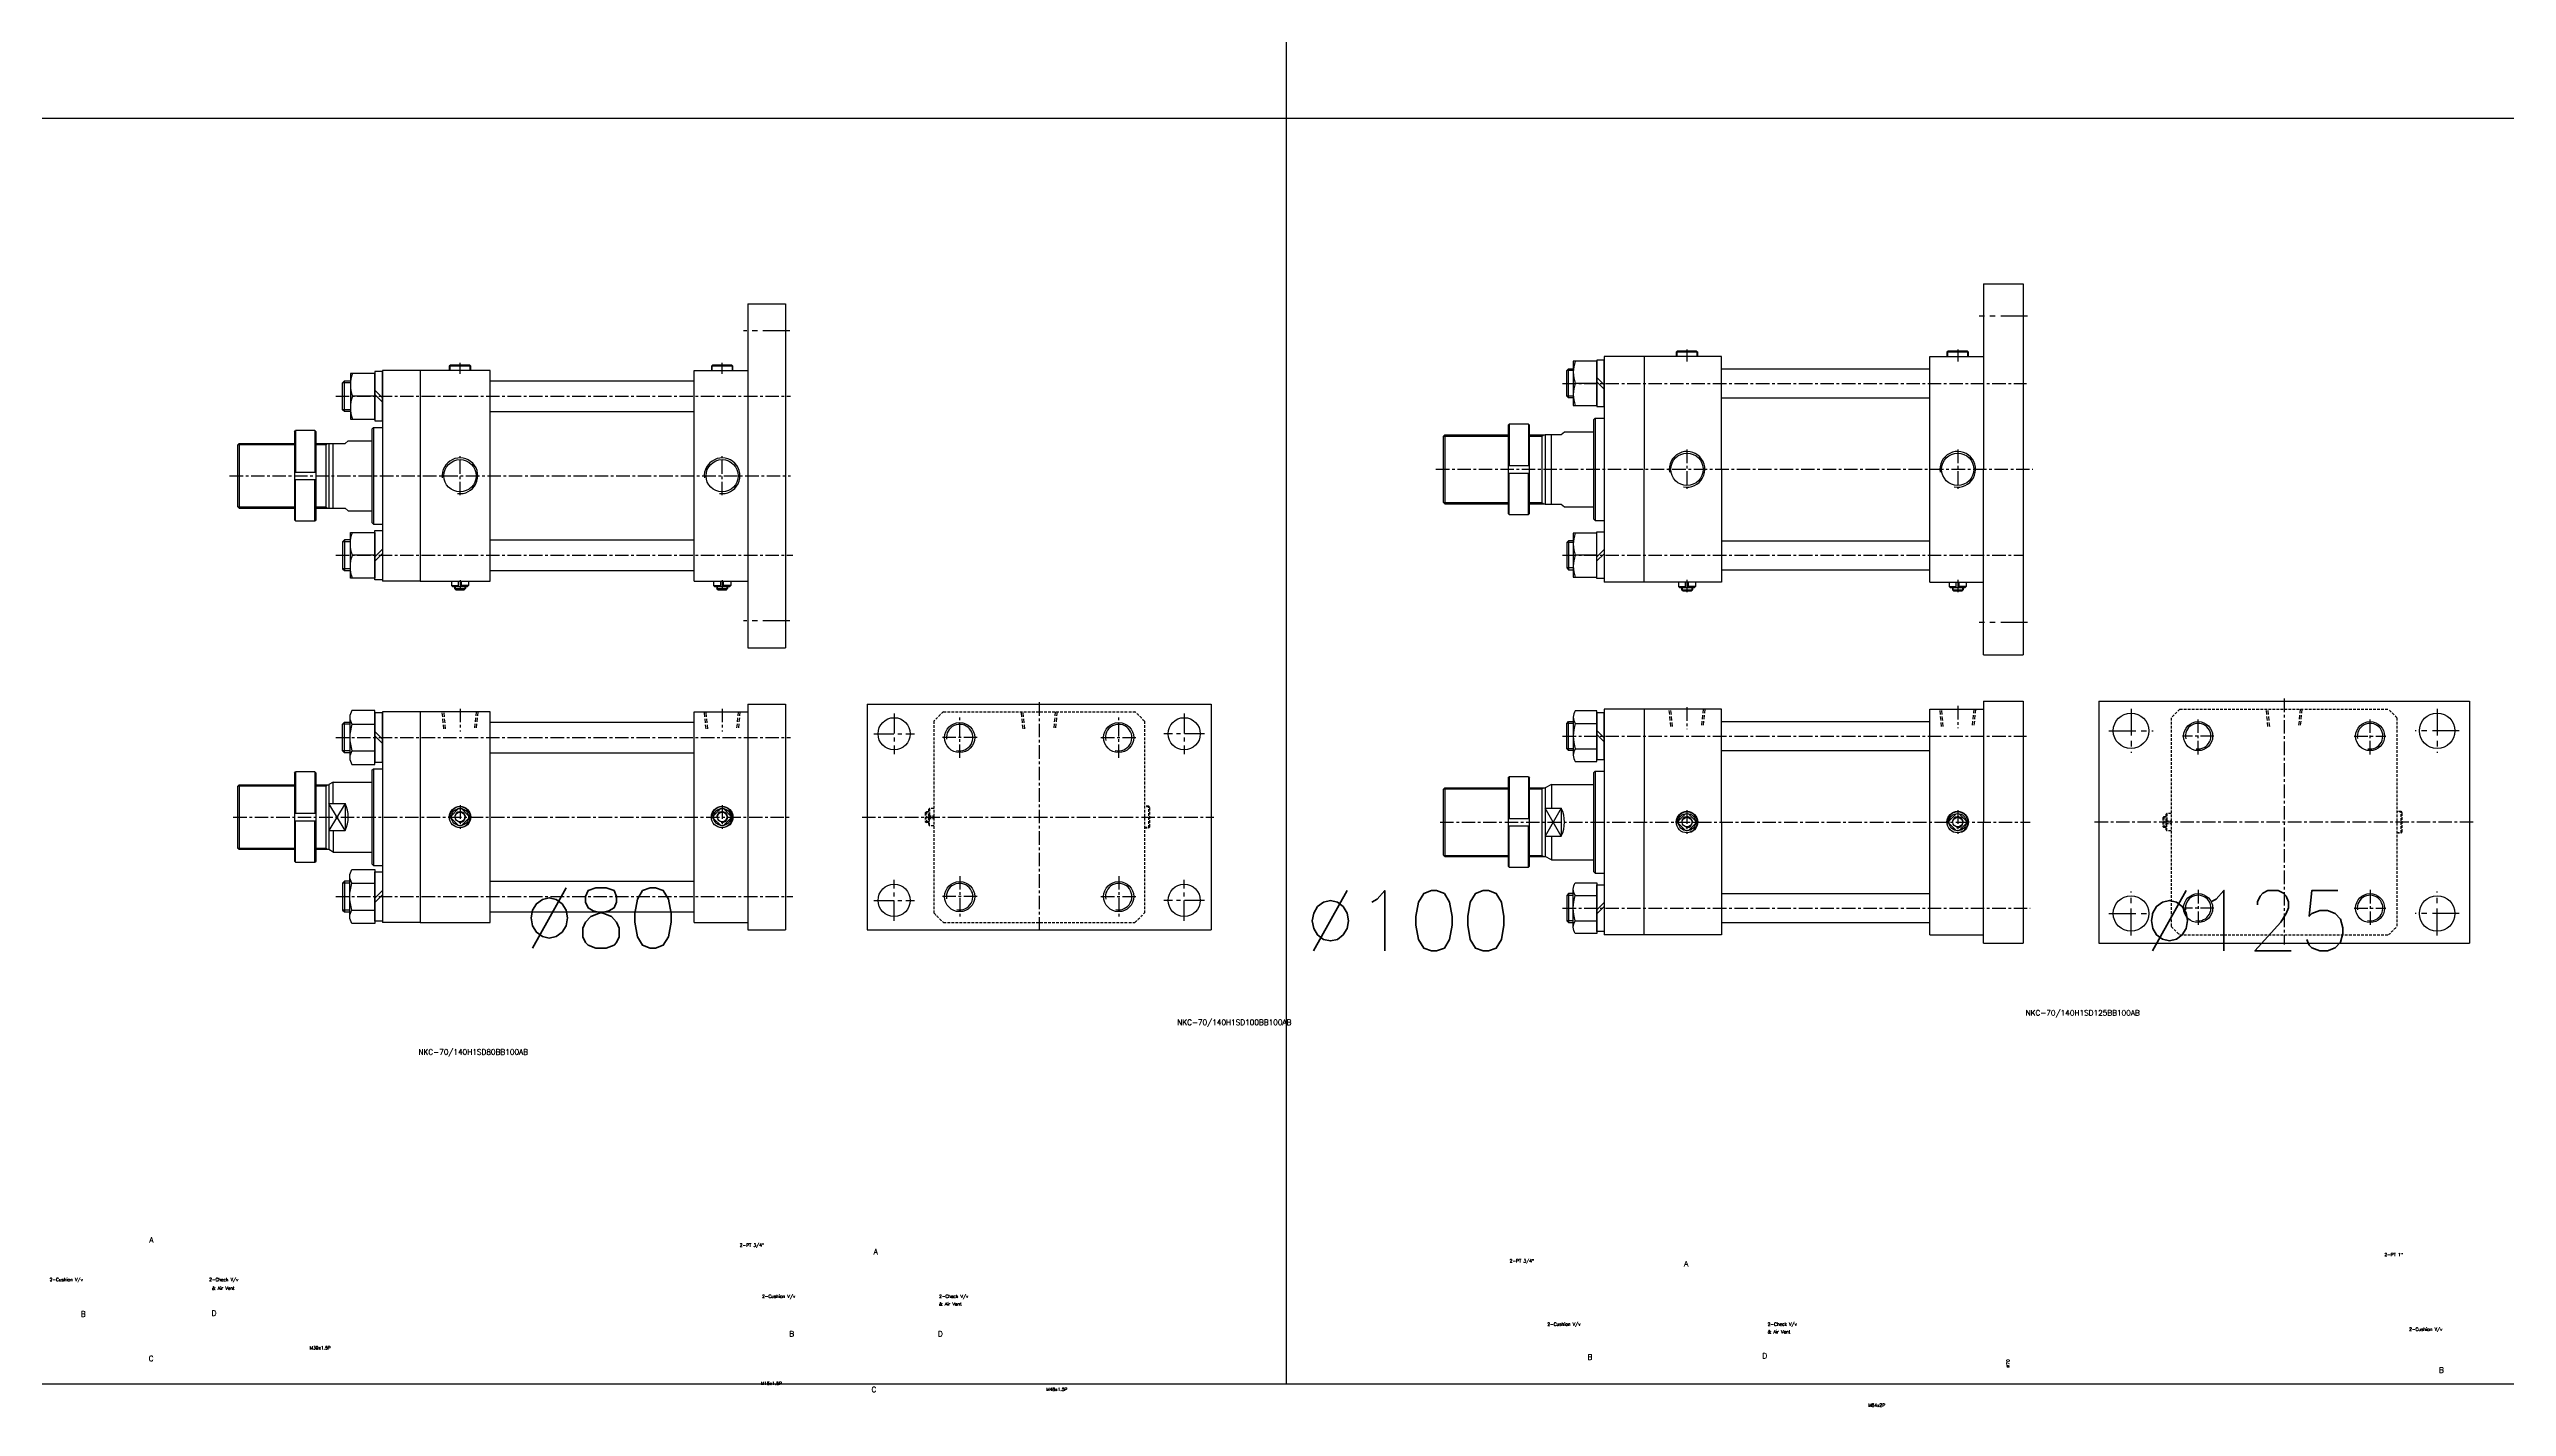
# Model space of a CAD drawing. Extents: x -819 to 29893, y -8942 to 3948.
# Drawn here: x 1229 to 3517, y -21 to 1242 of the extents above; entities that cross this region are included whole.
import ezdxf

# ---------------------------------------------------------------- set-up
doc = ezdxf.new("R2010")
doc.units = 0
doc.header["$LTSCALE"] = 10
doc.header["$MEASUREMENT"] = 0
for name, pattern in [('CENTER', [2, 1.25, -0.25, 0.25, -0.25]), ('CENTERX2', [4, 2.5, -0.5, 0.5, -0.5]), ('HIDDEN', [0.375, 0.25, -0.125])]:
    doc.linetypes.add(name, pattern=pattern)
doc.layers.get('0').update_dxf_attribs({"linetype": 'CONTINUOUS'})
for name, color, linetype in [('CEN', 1, 'CENTERX2'), ('CENTER', 1, 'CENTER'), ('ML', 7, 'CONTINUOUS'), ('THIN', 3, 'CONTINUOUS'), ('외형선', 3, 'CONTINUOUS')]:
    doc.layers.add(name, color=color, linetype=linetype)
doc.styles.add('GHS', font='romans', dxfattribs={"bigfont": 'ghs'})

msp = doc.modelspace()

# ---------------------------------------------------------------- linework, layer by layer
for p, q in [((2381.3, 0), (2381.3, 2505.7)), ((8133.3, 1177.9), (0, 1177.9)), ((8133.3, 0), (0, 0))]:
    msp.add_line(p, q)
at = {"layer": 'CEN', "color": 1, "linetype": 'CENTER', "ltscale": 2}
for p, q in [((3071, 993.9), (3026, 993.9)), ((1918.9, 980.4), (1875.9, 980.4)), ((1918.9, 710.4), (1875.9, 710.4)), ((3071, 708.9), (3026, 708.9)), ((3167.3, 628.6), (3167.3, 587.6)), ((3452.3, 628.6), (3452.3, 587.6)), ((3146.8, 608.1), (3187.8, 608.1)), ((3472.8, 608.1), (3431.8, 608.1)), ((3167.3, 417.6), (3167.3, 458.6)), ((3452.3, 417.6), (3452.3, 458.6)), ((3146.8, 438.1), (3187.8, 438.1)), ((3472.8, 438.1), (3431.8, 438.1))]:
    msp.add_line(p, q, dxfattribs=at)
at = {"layer": 'CEN', "color": 1, "linetype": 'CENTER', "ltscale": 1.5}
for p, q in [((2016, 624.3), (2016, 586.3)), ((2286, 624.3), (2286, 586.3)), ((1997, 605.3), (2035, 605.3)), ((2305, 605.3), (2267, 605.3)), ((2016, 431.3), (2016, 469.3)), ((2286, 431.3), (2286, 469.3)), ((1997, 450.3), (2035, 450.3)), ((2305, 450.3), (2267, 450.3))]:
    msp.add_line(p, q, dxfattribs=at)
at = {"layer": 'CENTER'}
for p, q in [((2077, 582.9), (2077, 620.8)), ((2225, 582.9), (2225, 620.8)), ((3229.8, 586.1), (3229.8, 620)), ((3389.8, 586.1), (3389.8, 620)), ((2093.4, 601.8), (2060.5, 601.8)), ((2208.5, 601.8), (2241.4, 601.8)), ((3244.5, 603.1), (3215.1, 603.1)), ((3375.1, 603.1), (3404.5, 603.1)), ((2077, 472.8), (2077, 434.9)), ((2225, 472.8), (2225, 434.9)), ((3229.8, 460), (3229.8, 426.1)), ((3389.8, 460), (3389.8, 426.1)), ((2093.4, 453.8), (2060.5, 453.8)), ((2208.5, 453.8), (2241.4, 453.8)), ((3244.5, 443.1), (3215.1, 443.1)), ((3375.1, 443.1), (3404.5, 443.1))]:
    msp.add_line(p, q, dxfattribs=at)
at = {"layer": 'ML'}
for p, q in [((3030, 1023.9), (3067, 1023.9)), ((3067, 1023.9), (3067, 678.9)), ((1879.9, 1005.4), (1879.9, 685.4)), ((1879.9, 1005.4), (1914.9, 1005.4)), ((1914.9, 1005.4), (1914.9, 685.4)), ((2745, 961.4), (2744, 960.4)), ((2763, 961.4), (2745, 961.4)), ((2763, 961.4), (2764, 960.4)), ((2997, 961.4), (2996, 960.4)), ((3015, 961.4), (2997, 961.4)), ((3015, 961.4), (3016, 960.4)), ((1539.9, 943.4), (1539.9, 747.4)), ((1574.9, 943.4), (1539.9, 943.4)), ((1574.9, 943.4), (1574.9, 747.4)), ((1639.9, 943.4), (1574.9, 943.4)), ((1602.9, 948.4), (1601.9, 947.4)), ((1621.9, 947.4), (1601.9, 947.4)), ((1601.9, 947.4), (1601.9, 943.4)), ((1620.9, 948.4), (1602.9, 948.4)), ((1620.9, 948.4), (1621.9, 947.4)), ((1621.9, 943.4), (1621.9, 947.4)), ((1639.9, 747.4), (1639.9, 943.4)), ((1829.9, 943.4), (1879.9, 943.4)), ((1829.9, 747.4), (1829.9, 943.4)), ((1846.9, 948.4), (1845.9, 947.4)), ((1865.9, 947.4), (1845.9, 947.4)), ((1845.9, 947.4), (1845.9, 943.4)), ((1864.9, 948.4), (1846.9, 948.4)), ((1864.9, 948.4), (1865.9, 947.4)), ((1865.9, 943.4), (1865.9, 947.4)), ((2643.6, 917.9), (2643.6, 944.9)), ((2677, 956.4), (2677, 746.4)), ((2714, 956.4), (2677, 956.4)), ((2677, 956.4), (2677, 956.4)), ((2764, 960.4), (2744, 960.4)), ((2744, 960.4), (2744, 956.4)), ((2764, 956.4), (2764, 960.4)), ((3016, 960.4), (2996, 960.4)), ((2996, 960.4), (2996, 956.4)), ((3016, 956.4), (3016, 960.4)), ((1504.3, 905.2), (1504.3, 933.7)), ((1532.7, 919.4), (1511.8, 919.4)), ((1532.7, 925.1), (1539.9, 917.9)), ((1532.7, 921), (1539.9, 913.8)), ((2670.2, 931.4), (2650, 931.4)), ((2670.2, 936.8), (2677, 930)), ((2670.2, 932.9), (2677, 926.1)), ((2587.5, 892.4), (2588.5, 893.4)), ((2587.5, 892.4), (2587.5, 810.4)), ((2606.5, 893.4), (2588.5, 893.4)), ((2588.5, 893.4), (2588.5, 854.9)), ((2606.5, 893.4), (2606.5, 854.9)), ((2606.5, 893.4), (2607.5, 892.4)), ((2607.5, 810.4), (2607.5, 892.4)), ((2667, 897.4), (2668.5, 898.9)), ((2667, 897.4), (2667, 805.4)), ((2668.5, 898.9), (2668.5, 803.9)), ((1404.9, 873.9), (1406.4, 875.4)), ((1404.9, 873.9), (1404.9, 816.9)), ((1406.4, 875.4), (1406.4, 815.4)), ((1457.9, 886.4), (1458.9, 887.4)), ((1457.9, 886.4), (1457.9, 804.4)), ((1458.9, 887.4), (1458.9, 848.9)), ((1476.9, 887.4), (1458.9, 887.4)), ((1476.9, 887.4), (1476.9, 848.9)), ((1476.9, 887.4), (1477.9, 886.4)), ((1477.9, 804.4), (1477.9, 886.4)), ((1486.9, 875.4), (1486.9, 815.4)), ((1489.9, 875.4), (1489.9, 815.3)), ((1493.9, 815.4), (1493.9, 875.4)), ((1507.9, 877.9), (1504.9, 875.4)), ((1529.9, 888.9), (1531.4, 890.4)), ((1529.9, 888.9), (1529.9, 801.9)), ((1531.4, 890.4), (1531.4, 800.4)), ((2527, 881.9), (2528.5, 883.4)), ((2527, 881.9), (2527, 820.9)), ((2528.5, 883.4), (2528.5, 819.4)), ((2619, 883.4), (2619, 819.4)), ((2622, 883.9), (2622, 818.9)), ((2628, 818.9), (2628, 883.9)), ((2637, 883.9), (2640, 886.4)), ((1457.9, 848.9), (1477.9, 848.9)), ((2587.5, 854.9), (2607.5, 854.9)), ((2587.5, 847.9), (2607.5, 847.9)), ((2588.5, 809.4), (2588.5, 847.9)), ((2606.5, 809.4), (2606.5, 847.9)), ((1457.9, 841.9), (1477.9, 841.9)), ((1458.9, 803.4), (1458.9, 841.9)), ((1476.9, 803.4), (1476.9, 841.9)), ((1404.9, 816.9), (1406.4, 815.4)), ((1457.9, 804.4), (1458.9, 803.4)), ((1458.9, 803.4), (1476.9, 803.4)), ((1476.9, 803.4), (1477.9, 804.4)), ((1507.9, 812.9), (1504.9, 815.4)), ((1529.9, 801.9), (1531.4, 800.4)), ((2527, 820.9), (2528.5, 819.4)), ((2587.5, 810.4), (2588.5, 809.4)), ((2588.5, 809.4), (2606.5, 809.4)), ((2606.5, 809.4), (2607.5, 810.4)), ((2637, 818.9), (2640, 816.4)), ((2667, 805.4), (2668.5, 803.9)), ((1504.3, 785.7), (1504.3, 757.2)), ((2643.6, 784.9), (2643.6, 757.9)), ((1532.7, 771.4), (1511.8, 771.4)), ((1532.7, 769.9), (1539.9, 777.1)), ((1532.7, 765.8), (1539.9, 773)), ((2670.2, 771.4), (2650, 771.4)), ((2670.2, 770), (2677, 776.8)), ((2670.2, 766.1), (2677, 772.9)), ((1574.9, 747.4), (1539.9, 747.4)), ((1574.9, 747.4), (1639.9, 747.4)), ((1603.9, 747.4), (1603.9, 743.4)), ((1603.9, 743.4), (1610.6, 743.4)), ((1604.9, 742.4), (1603.9, 743.4)), ((1604.9, 742.4), (1618.9, 742.4)), ((1606.9, 742.4), (1606.9, 740.4)), ((1606.9, 740.4), (1616.9, 740.4)), ((1607.9, 739.4), (1606.9, 740.4)), ((1607.9, 739.4), (1615.9, 739.4)), ((1610.6, 742.4), (1610.6, 747.4)), ((1613.2, 742.4), (1613.2, 747.4)), ((1619.9, 743.4), (1613.2, 743.4)), ((1615.9, 739.4), (1616.9, 740.4)), ((1616.9, 742.4), (1616.9, 740.4)), ((1618.9, 742.4), (1619.9, 743.4)), ((1619.9, 747.4), (1619.9, 743.4)), ((1829.9, 747.4), (1879.9, 747.4)), ((1847.9, 747.4), (1847.9, 743.4)), ((1847.9, 743.4), (1854.6, 743.4)), ((1848.9, 742.4), (1847.9, 743.4)), ((1848.9, 742.4), (1862.9, 742.4)), ((1850.9, 742.4), (1850.9, 740.4)), ((1850.9, 740.4), (1860.9, 740.4)), ((1851.9, 739.4), (1850.9, 740.4)), ((1851.9, 739.4), (1859.9, 739.4)), ((1854.6, 742.4), (1854.6, 747.4)), ((1857.2, 742.4), (1857.2, 747.4)), ((1863.9, 743.4), (1857.2, 743.4)), ((1859.9, 739.4), (1860.9, 740.4)), ((1860.9, 742.4), (1860.9, 740.4)), ((1862.9, 742.4), (1863.9, 743.4)), ((1863.9, 747.4), (1863.9, 743.4)), ((2714, 746.4), (2677, 746.4)), ((2746, 746.4), (2746, 742.4)), ((2746, 742.4), (2752.7, 742.4)), ((2747, 741.4), (2746, 742.4)), ((2747, 741.4), (2761, 741.4)), ((2749, 741.4), (2749, 739.4)), ((2750, 738.4), (2749, 739.4)), ((2749, 739.4), (2759, 739.4)), ((2750, 738.4), (2758, 738.4)), ((2752.7, 741.4), (2752.7, 746.4)), ((2755.3, 741.4), (2755.3, 746.4)), ((2762, 742.4), (2755.3, 742.4)), ((2758, 738.4), (2759, 739.4)), ((2759, 741.4), (2759, 739.4)), ((2761, 741.4), (2762, 742.4)), ((2762, 746.4), (2762, 742.4)), ((2998, 746.4), (2998, 742.4)), ((2998, 742.4), (3004.7, 742.4)), ((2999, 741.4), (2998, 742.4)), ((2999, 741.4), (3013, 741.4)), ((3001, 741.4), (3001, 739.4)), ((3002, 738.4), (3001, 739.4)), ((3001, 739.4), (3011, 739.4)), ((3002, 738.4), (3010, 738.4)), ((3004.7, 741.4), (3004.7, 746.4)), ((3007.3, 741.4), (3007.3, 746.4)), ((3014, 742.4), (3007.3, 742.4)), ((3010, 738.4), (3011, 739.4)), ((3011, 741.4), (3011, 739.4)), ((3013, 741.4), (3014, 742.4)), ((3014, 746.4), (3014, 742.4)), ((1879.9, 685.4), (1914.9, 685.4)), ((3030, 678.9), (3067, 678.9)), ((1509.4, 620.6), (1509.4, 583)), ((1574.9, 625.8), (1539.9, 625.8)), ((1539.9, 625.8), (1539.9, 429.8)), ((1574.9, 625.8), (1574.9, 429.8)), ((1639.9, 625.8), (1574.9, 625.8)), ((1639.9, 429.8), (1639.9, 625.8)), ((1829.9, 429.8), (1829.9, 625.8)), ((1829.9, 625.8), (1879.9, 625.8)), ((1879.9, 632.8), (1879.9, 422.8)), ((1879.9, 632.8), (1914.9, 632.8)), ((1914.9, 632.8), (1914.9, 422.8)), ((1991, 632.8), (2311, 632.8)), ((1991, 632.8), (1991, 422.8)), ((2311, 632.8), (2311, 422.8)), ((2648.2, 620.8), (2648.2, 585.3)), ((2714, 628.1), (2677, 628.1)), ((2677, 628.1), (2677, 628.1)), ((2677, 628.1), (2677, 418.1)), ((3030, 635.6), (3067, 635.6)), ((3067, 635.6), (3067, 410.6)), ((3137.3, 635.6), (3482.3, 635.6)), ((3137.3, 635.6), (3137.3, 410.6)), ((3482.3, 635.6), (3482.3, 410.6)), ((1504.3, 587.5), (1504.3, 616.1)), ((1511.3, 614.4), (1532.7, 614.4)), ((1532.7, 607.5), (1539.9, 600.3)), ((1532.7, 603.4), (1539.9, 596.2)), ((2643.6, 589.6), (2643.6, 616.6)), ((2650, 614.9), (2670.2, 614.9)), ((2670.2, 608.4), (2677, 601.6)), ((2670.2, 604.5), (2677, 597.7)), ((1511.3, 589.3), (1532.7, 589.3)), ((1529.9, 571.3), (1531.4, 572.8)), ((1531.4, 572.8), (1531.4, 482.8)), ((2650, 591.2), (2670.2, 591.2)), ((1404.9, 556.3), (1406.4, 557.8)), ((1404.9, 556.3), (1404.9, 499.3)), ((1406.4, 557.8), (1406.4, 497.8)), ((1457.9, 568.8), (1458.9, 569.8)), ((1457.9, 568.8), (1457.9, 486.8)), ((1476.9, 569.8), (1458.9, 569.8)), ((1458.9, 569.8), (1458.9, 531.3)), ((1476.9, 569.8), (1477.9, 568.8)), ((1476.9, 569.8), (1476.9, 531.3)), ((1477.9, 486.8), (1477.9, 568.8)), ((1486.9, 557.8), (1486.9, 497.8)), ((1493.9, 560.3), (1489.9, 558)), ((1489.9, 558), (1489.9, 497.6)), ((1493.9, 540.3), (1493.9, 560.3)), ((1529.9, 571.3), (1529.9, 484.3)), ((2527, 553.6), (2528.5, 555.1)), ((2527, 553.6), (2527, 492.6)), ((2528.5, 555.1), (2528.5, 491.1)), ((2587.5, 564.1), (2588.5, 565.1)), ((2587.5, 564.1), (2587.5, 482.1)), ((2606.5, 565.1), (2588.5, 565.1)), ((2588.5, 565.1), (2588.5, 526.6)), ((2606.5, 565.1), (2607.5, 564.1)), ((2606.5, 565.1), (2606.5, 526.6)), ((2607.5, 482.1), (2607.5, 564.1)), ((2619, 555.1), (2619, 491.1)), ((2628, 558.1), (2622, 555.1)), ((2622, 555.1), (2622, 491.1)), ((2628, 558.1), (2628, 536)), ((2667, 569.1), (2668.5, 570.6)), ((2667, 569.1), (2667, 477.1)), ((2668.5, 570.6), (2668.5, 475.6)), ((1457.9, 531.3), (1477.9, 531.3)), ((1489.9, 540.3), (1504.9, 540.3)), ((1504.9, 540.3), (1504.9, 515.3)), ((1610.6, 535.7), (1604, 529.1)), ((1604, 526.5), (1610.6, 519.9)), ((1613.2, 535.7), (1619.8, 529.1)), ((1619.8, 526.5), (1613.2, 519.9)), ((1854.6, 535.7), (1848, 529.1)), ((1848, 526.5), (1854.6, 519.9)), ((1857.2, 535.7), (1863.8, 529.1)), ((1863.8, 526.5), (1857.2, 519.9)), ((2587.5, 526.6), (2607.5, 526.6)), ((2622, 536), (2637, 536)), ((2637, 536), (2637, 510.1)), ((2752.7, 530.9), (2746.1, 524.4)), ((2755.3, 530.9), (2761.9, 524.4)), ((3004.7, 530.9), (2998.1, 524.4)), ((3007.3, 530.9), (3013.9, 524.4)), ((1457.9, 524.3), (1477.9, 524.3)), ((1458.9, 485.8), (1458.9, 524.3)), ((1476.9, 485.8), (1476.9, 524.3)), ((1489.9, 515.3), (1504.9, 515.3)), ((1493.9, 515.3), (1493.9, 495.3)), ((2587.5, 519.6), (2607.5, 519.6)), ((2588.5, 481.1), (2588.5, 519.6)), ((2606.5, 481.1), (2606.5, 519.6)), ((2622, 510.1), (2637, 510.1)), ((2628, 510.1), (2628, 488.1)), ((2746.1, 521.8), (2752.7, 515.2)), ((2761.9, 521.8), (2755.3, 515.2)), ((2998.1, 521.8), (3004.7, 515.2)), ((3013.9, 521.8), (3007.3, 515.2)), ((1404.9, 499.3), (1406.4, 497.8)), ((1457.9, 486.8), (1458.9, 485.8)), ((1458.9, 485.8), (1476.9, 485.8)), ((1476.9, 485.8), (1477.9, 486.8)), ((1493.9, 495.3), (1489.9, 497.6)), ((1529.9, 484.3), (1531.4, 482.8)), ((2527, 492.6), (2528.5, 491.1)), ((2587.5, 482.1), (2588.5, 481.1)), ((2588.5, 481.1), (2606.5, 481.1)), ((2606.5, 481.1), (2607.5, 482.1)), ((2628, 488.1), (2622, 491.1)), ((1504.3, 468.1), (1504.3, 439.5)), ((1509.4, 435), (1509.4, 472.6)), ((1511.3, 466.4), (1532.7, 466.4)), ((1532.7, 452.3), (1539.9, 459.5)), ((2648.2, 425.3), (2648.2, 460.8)), ((2667, 477.1), (2668.5, 475.6)), ((1511.3, 441.3), (1532.7, 441.3)), ((1532.7, 448.2), (1539.9, 455.4)), ((2643.6, 456.6), (2643.6, 429.6)), ((2650, 454.9), (2670.2, 454.9)), ((2670.2, 441.6), (2677, 448.4)), ((2670.2, 437.7), (2677, 444.5)), ((1574.9, 429.8), (1539.9, 429.8)), ((1574.9, 429.8), (1639.9, 429.8)), ((1829.9, 429.8), (1879.9, 429.8)), ((1879.9, 422.8), (1914.9, 422.8)), ((1991, 422.8), (2311, 422.8)), ((2650, 431.2), (2670.2, 431.2)), ((2714, 418.1), (2677, 418.1)), ((3030, 410.6), (3067, 410.6)), ((3137.3, 410.6), (3482.3, 410.6))]:
    msp.add_line(p, q, dxfattribs=at)
at = {"layer": 'ML', "color": 2}
for p, q in [((2744.5, 960.9), (2744.5, 956.4)), ((2763.5, 956.4), (2763.5, 960.9)), ((2996.5, 960.9), (2996.5, 956.4)), ((3015.5, 956.4), (3015.5, 960.9)), ((1602.4, 947.9), (1602.4, 943.4)), ((1621.4, 943.4), (1621.4, 947.9)), ((1846.4, 947.9), (1846.4, 943.4)), ((1865.4, 943.4), (1865.4, 947.9)), ((1486.9, 874.4), (1488.6, 875.4)), ((2619, 882.4), (2620.7, 883.4)), ((1486.9, 816.4), (1488.6, 815.4)), ((2619, 820.4), (2620.7, 819.4)), ((1607.4, 742.4), (1607.4, 739.9)), ((1616.4, 742.4), (1616.4, 739.9)), ((1851.4, 742.4), (1851.4, 739.9)), ((1860.4, 742.4), (1860.4, 739.9)), ((2749.5, 741.4), (2749.5, 738.9)), ((2758.5, 741.4), (2758.5, 738.9)), ((3001.5, 741.4), (3001.5, 738.9)), ((3010.5, 741.4), (3010.5, 738.9)), ((1486.9, 556.8), (1488.6, 557.8)), ((2619, 554.1), (2620.7, 555.1)), ((1504.9, 515.3), (1489.9, 540.3)), ((1504.9, 540.3), (1489.9, 515.3)), ((2637, 536), (2622, 510.1)), ((2637, 510.1), (2622, 536)), ((1486.9, 498.8), (1488.6, 497.8)), ((2619, 492.1), (2620.7, 491.1))]:
    msp.add_line(p, q, dxfattribs=at)
at = {"layer": 'ML', "color": 1, "linetype": 'CENTER'}
for p, q in [((1611.9, 940.1), (1611.9, 950.6)), ((1855.9, 940.1), (1855.9, 950.6)), ((1496.2, 919.4), (1919.5, 919.4)), ((2754, 869.7), (2754, 833.2)), ((3006, 869.7), (3006, 833.2)), ((1611.9, 827.2), (1611.9, 863.7)), ((1855.9, 827.2), (1855.9, 863.7)), ((1397.4, 845.4), (1919.6, 845.4)), ((1496.2, 771.4), (1921.8, 771.4)), ((1611.9, 748.3), (1611.9, 738.7)), ((1855.9, 748.3), (1855.9, 738.7)), ((2754, 748.7), (2754, 737.2)), ((3006, 748.7), (3006, 737.2)), ((1611.9, 628.5), (1611.9, 607.3)), ((1855.9, 628.5), (1855.9, 607.3)), ((2151, 634.6), (2151, 422.1)), ((3309.8, 638), (3309.8, 409.3)), ((1496.2, 601.8), (1919.5, 601.8)), ((1400.9, 527.8), (1919.7, 527.8)), ((1611.9, 538.8), (1611.9, 516.8)), ((1855.9, 538.8), (1855.9, 516.8)), ((1986.1, 527.8), (2313.7, 527.8)), ((2754, 534.1), (2754, 512.1)), ((3006, 534.1), (3006, 512.1)), ((3485.9, 523.1), (3133.4, 523.1)), ((1496.2, 453.8), (1921.8, 453.8))]:
    msp.add_line(p, q, dxfattribs=at)
at = {"layer": 'ML', "color": 7, "linetype": 'Continuous'}
for p, q in [((1639.9, 933.7), (1829.9, 933.7)), ((1639.9, 905.2), (1829.9, 905.2)), ((1406.4, 875.4), (1457.9, 875.4)), ((1477.9, 875.4), (1489.9, 875.4)), ((1489.9, 875.4), (1504.9, 875.4)), ((1507.9, 877.9), (1529.9, 877.9)), ((1531.4, 890.4), (1539.9, 890.4)), ((1406.4, 815.4), (1457.9, 815.4)), ((1477.9, 815.4), (1489.9, 815.4)), ((1489.9, 815.4), (1504.9, 815.4)), ((1507.9, 812.9), (1529.9, 812.9)), ((1531.4, 800.4), (1539.9, 800.4)), ((1639.9, 785.7), (1829.9, 785.7)), ((1639.9, 757.2), (1829.9, 757.2)), ((1639.9, 616.1), (1829.9, 616.1)), ((1531.4, 572.8), (1539.9, 572.8)), ((1639.9, 587.5), (1829.9, 587.5)), ((1406.4, 557.8), (1457.9, 557.8)), ((1477.9, 557.8), (1489.9, 557.8)), ((1493.9, 560.3), (1529.9, 560.3)), ((1406.4, 497.8), (1457.9, 497.8)), ((1477.9, 497.8), (1489.9, 497.8)), ((1493.9, 495.3), (1529.9, 495.3)), ((1531.4, 482.8), (1539.9, 482.8)), ((1639.9, 468.1), (1829.9, 468.1)), ((1639.9, 439.5), (1829.9, 439.5))]:
    msp.add_line(p, q, dxfattribs=at)
at = {"layer": 'ML', "color": 2, "linetype": 'Continuous'}
for p, q in [((1405.4, 874.4), (1457.9, 874.4)), ((1477.9, 874.4), (1486.9, 874.4)), ((1405.4, 816.4), (1457.9, 816.4)), ((1477.9, 816.4), (1486.9, 816.4)), ((1405.4, 556.8), (1457.9, 556.8)), ((1477.9, 556.8), (1486.9, 556.8)), ((1405.4, 498.8), (1457.9, 498.8)), ((1477.9, 498.8), (1486.9, 498.8))]:
    msp.add_line(p, q, dxfattribs=at)
at = {"layer": 'ML', "color": 6, "linetype": 'HIDDEN', "ltscale": 1.5}
for p, q in [((1596.9, 609.8), (1595.3, 625.8)), ((1598.5, 609.8), (1596.9, 625.8)), ((1626.9, 625.8), (1625.3, 609.8)), ((1628.5, 625.8), (1626.9, 609.8)), ((1840.9, 609.8), (1839.3, 625.8)), ((1842.5, 609.8), (1840.9, 625.8)), ((1870.9, 625.8), (1869.3, 609.8)), ((1872.5, 625.8), (1870.9, 609.8)), ((2136, 609.8), (2134.4, 625.8)), ((2137.6, 609.8), (2136, 625.8)), ((2166, 625.8), (2164.4, 609.8)), ((2167.6, 625.8), (2166, 609.8)), ((2739, 612.1), (2737.4, 628.1)), ((2740.6, 612.1), (2739, 628.1)), ((2769, 628.1), (2767.4, 612.1)), ((2770.6, 628.1), (2769, 612.1)), ((2991, 612.1), (2989.4, 628.1)), ((2992.6, 612.1), (2991, 628.1)), ((3021, 628.1), (3019.4, 612.1)), ((3022.6, 628.1), (3021, 612.1)), ((3294.8, 612.1), (3293.2, 628.1)), ((3296.4, 612.1), (3294.8, 628.1)), ((3324.8, 628.1), (3323.2, 612.1)), ((3326.4, 628.1), (3324.8, 612.1))]:
    msp.add_line(p, q, dxfattribs=at)
at = {"layer": 'ML', "color": 6, "linetype": 'HIDDEN'}
for p, q in [((2061.8, 625.8), (2240.1, 625.8)), ((3204.8, 620.1), (3204.8, 426)), ((3212.7, 628.1), (3406.9, 628.1)), ((3414.8, 620.1), (3414.8, 426)), ((2053, 617), (2053, 438.7)), ((2249, 617), (2249, 438.7)), ((2045, 531.8), (2046, 532.8)), ((2045, 531.8), (2045, 523.8)), ((2048, 532.3), (2045.5, 532.3)), ((2046, 532.8), (2046, 522.8)), ((2048, 532.8), (2046, 532.8)), ((2048, 534.8), (2049, 535.8)), ((2048, 534.8), (2048, 520.8)), ((2048, 529.1), (2053, 529.1)), ((2048, 526.5), (2053, 526.5)), ((2049, 535.8), (2049, 529.1)), ((2053, 535.8), (2049, 535.8)), ((2049, 519.8), (2049, 526.5)), ((2253, 537.8), (2249, 537.8)), ((2253.5, 537.3), (2249, 537.3)), ((2253, 517.8), (2253, 537.8)), ((2254, 536.8), (2253, 537.8)), ((2254, 518.8), (2254, 536.8)), ((3196.8, 527.1), (3197.8, 528.1)), ((3196.8, 527.1), (3196.8, 519.1)), ((3199.8, 527.6), (3197.3, 527.6)), ((3197.8, 528.1), (3197.8, 518.1)), ((3199.8, 528.1), (3197.8, 528.1)), ((3199.8, 530.1), (3200.8, 531.1)), ((3199.8, 530.1), (3199.8, 516.1)), ((3204.8, 531.1), (3200.8, 531.1)), ((3200.8, 531.1), (3200.8, 524.4)), ((3418.8, 533.1), (3414.8, 533.1)), ((3419.3, 532.6), (3414.8, 532.6)), ((3418.8, 513.1), (3418.8, 533.1)), ((3419.8, 532.1), (3418.8, 533.1)), ((3419.8, 514.1), (3419.8, 532.1)), ((2045, 523.8), (2046, 522.8)), ((2048, 523.3), (2045.5, 523.3)), ((2048, 522.8), (2046, 522.8)), ((2048, 520.8), (2049, 519.8)), ((2053, 519.8), (2049, 519.8)), ((2249, 518.3), (2253.5, 518.3)), ((2249, 517.8), (2253, 517.8)), ((2254, 518.8), (2253, 517.8)), ((3196.8, 519.1), (3197.8, 518.1)), ((3199.8, 518.6), (3197.3, 518.6)), ((3199.8, 518.1), (3197.8, 518.1)), ((3199.8, 524.4), (3204.8, 524.4)), ((3199.8, 521.8), (3204.8, 521.8)), ((3199.8, 516.1), (3200.8, 515.1)), ((3200.8, 515.1), (3200.8, 521.8)), ((3204.8, 515.1), (3200.8, 515.1)), ((3414.8, 513.6), (3419.3, 513.6)), ((3414.8, 513.1), (3418.8, 513.1)), ((3419.8, 514.1), (3418.8, 513.1)), ((2061.8, 429.8), (2240.1, 429.8)), ((3212.7, 418.1), (3406.9, 418.1))]:
    msp.add_line(p, q, dxfattribs=at)
at = {"layer": 'ML'}
for points in [[(1511.8, 940.7, 0.178633), (1511.8, 919.4, 0.178633), (1511.8, 898.2)], [(2650, 951.9, 0.178633), (2650, 931.4, 0.178633), (2650, 910.9)], [(1511.8, 750.2, -0.178633), (1511.8, 771.4, -0.178633), (1511.8, 792.7)], [(2650, 791.9, 0.178633), (2650, 771.4, 0.178633), (2650, 750.9)], [(1532.7, 626.9), (1511.3, 626.9, 0.309401), (1511.3, 614.4, 0.154701), (1511.3, 589.3, 0.309401), (1511.3, 576.8), (1532.7, 576.8), (1532.7, 626.9)], [(2670.2, 626.7), (2650, 626.7, 0.309401), (2650, 614.9, 0.154701), (2650, 591.2, 0.309401), (2650, 579.4), (2670.2, 579.4), (2670.2, 626.7)], [(1532.7, 428.8), (1511.3, 428.8, -0.309401), (1511.3, 441.3, -0.154701), (1511.3, 466.4, -0.309401), (1511.3, 478.9), (1532.7, 478.9), (1532.7, 428.8)], [(2670.2, 419.4), (2650, 419.4, -0.309401), (2650, 431.2, -0.154701), (2650, 454.9, -0.309401), (2650, 466.7), (2670.2, 466.7), (2670.2, 419.4)]]:
    msp.add_lwpolyline(points, format="xyb", dxfattribs=at)
for points in [[(1532.7, 940.7), (1509.9, 940.7), (1509.9, 898.2), (1532.7, 898.2)], [(2670.2, 951.9), (2648.2, 951.9), (2648.2, 910.9), (2670.2, 910.9)], [(1532.7, 750.2), (1509.9, 750.2), (1509.9, 792.7), (1532.7, 792.7)], [(2670.2, 791.9), (2648.2, 791.9), (2648.2, 750.9), (2670.2, 750.9)]]:
    msp.add_lwpolyline(points, close=True, dxfattribs=at)
for points in [[(1539.9, 896.5), (1539.9, 942.4), (1532.7, 942.4), (1532.7, 896.5), (1539.9, 896.5)], [(2648.2, 917.9), (2643.6, 917.9), (2642, 919.6), (2642, 943.3), (2643.6, 944.9), (2648.2, 944.9)], [(2677, 909.8), (2677, 953.1), (2670.2, 953.1), (2670.2, 909.8), (2677, 909.8)], [(1509.9, 905.2), (1504.3, 905.2), (1502.5, 906.9), (1502.5, 932), (1504.3, 933.7), (1509.9, 933.7)], [(1509.9, 785.7), (1504.3, 785.7), (1502.5, 784), (1502.5, 758.9), (1504.3, 757.2), (1509.9, 757.2)], [(1539.9, 794.4), (1539.9, 748.5), (1532.7, 748.5), (1532.7, 794.4), (1539.9, 794.4)], [(2648.2, 784.9), (2643.6, 784.9), (2642, 783.3), (2642, 759.6), (2643.6, 757.9), (2648.2, 757.9)], [(2677, 793.1), (2677, 749.8), (2670.2, 749.8), (2670.2, 793.1), (2677, 793.1)], [(1539.9, 578.9), (1539.9, 624.8), (1532.7, 624.8), (1532.7, 578.9), (1539.9, 578.9)], [(2677, 581.4), (2677, 624.7), (2670.2, 624.7), (2670.2, 581.4), (2677, 581.4)], [(1509.4, 587.5), (1504.3, 587.5), (1502.5, 589.3), (1502.5, 614.4), (1504.3, 616.1), (1509.4, 616.1)], [(2648.2, 589.6), (2643.6, 589.6), (2642, 591.2), (2642, 614.9), (2643.6, 616.6), (2648.2, 616.6)], [(1509.4, 468.1), (1504.3, 468.1), (1502.5, 466.4), (1502.5, 441.3), (1504.3, 439.5), (1509.4, 439.5)], [(1539.9, 476.8), (1539.9, 430.9), (1532.7, 430.9), (1532.7, 476.8), (1539.9, 476.8)], [(2677, 464.7), (2677, 421.4), (2670.2, 421.4), (2670.2, 464.7), (2677, 464.7)], [(2648.2, 456.6), (2643.6, 456.6), (2642, 454.9), (2642, 431.2), (2643.6, 429.6), (2648.2, 429.6)]]:
    msp.add_lwpolyline(points, dxfattribs=at)
for centre, radius in [((1611.9, 845.4), 15), ((1855.9, 845.4), 15), ((2754, 851.4), 15), ((3006, 851.4), 15), ((2016, 605.3), 15), ((2286, 605.3), 15), ((3167.3, 608.1), 16.5), ((3452.3, 608.1), 16.5), ((2077, 601.8), 14), ((2225, 601.8), 14), ((3229.8, 603.1), 13.5), ((3389.8, 603.1), 13.5), ((1611.9, 527.8), 10), ((1611.9, 527.8), 8), ((1611.9, 527.8), 4.5), ((1855.9, 527.8), 10), ((1855.9, 527.8), 8), ((1855.9, 527.8), 4.5), ((2754, 523.1), 10), ((2754, 523.1), 8), ((2754, 523.1), 4.5), ((3006, 523.1), 10), ((3006, 523.1), 8), ((3006, 523.1), 4.5), ((2016, 450.3), 15), ((2077, 453.8), 14), ((2225, 453.8), 14), ((2286, 450.3), 15), ((3167.3, 438.1), 16.5), ((3229.8, 443.1), 13.5), ((3389.8, 443.1), 13.5), ((3452.3, 438.1), 16.5)]:
    msp.add_circle(centre, radius, dxfattribs=at)
at = {"layer": 'ML', "color": 2}
for centre, radius, start, end in [((1611.9, 845.4), 16.6, 261.7197, 186.8277), ((1855.9, 845.4), 16.6, 261.7197, 186.8277), ((2754, 851.4), 16.6, 258.5736, 189.2846), ((3006, 851.4), 16.6, 258.5736, 189.2846), ((2077, 601.8), 12.3, 256.2417, 187.2307), ((2225, 601.8), 12.3, 255.2852, 193.1137), ((3229.8, 603.1), 11.9, 261.1, 192.3996), ((3389.8, 603.1), 11.9, 259.2896, 191.1528), ((1611.9, 527.8), 9.5, 261.4114, 188.1478), ((1611.9, 527.8), 5, 257.904, 186.2569), ((1855.9, 527.8), 9.5, 261.4114, 188.1478), ((1855.9, 527.8), 5, 257.904, 186.2569), ((2754, 523.1), 9.5, 261.4114, 188.1478), ((2754, 523.1), 5, 257.904, 186.2569), ((3006, 523.1), 9.5, 261.4114, 188.1478), ((3006, 523.1), 5, 257.904, 186.2569), ((2077, 453.8), 12.3, 257.0654, 189.93), ((2225, 453.8), 12.3, 257.5541, 191.7533), ((3229.8, 443.1), 11.9, 259.2727, 188.069), ((3389.8, 443.1), 11.9, 258.2082, 187.8073)]:
    msp.add_arc(centre, radius, start, end, dxfattribs=at)
at = {"layer": 'ML', "color": 6, "linetype": 'HIDDEN'}
for centre, radius, start, end in [((2151, 527.8), 132.5, 132.3007, 137.6993), ((2151, 527.8), 132.5, 42.3007, 47.6993), ((3309.8, 523.1), 143, 132.7548, 137.2452), ((3309.8, 523.1), 143, 42.7548, 47.2452), ((2151, 527.8), 132.5, 222.3007, 227.6993), ((2151, 527.8), 132.5, 312.3007, 317.6993), ((3309.8, 523.1), 143, 222.7548, 227.2452), ((3309.8, 523.1), 143, 312.7548, 317.2452)]:
    msp.add_arc(centre, radius, start, end, dxfattribs=at)
at = {"layer": 'ML'}
for centre, radius, start, end in [((1480.4, 527.8), 27.5, 333.0085, 26.9915), ((2610.4, 523.1), 29.6, 333.9922, 26.0078)]:
    msp.add_arc(centre, radius, start, end, dxfattribs=at)
at = {"layer": 'THIN', "color": 2}
for p, q in [((2648.2, 943.3), (2642, 943.3)), ((1509.9, 932), (1502.5, 932)), ((2648.2, 919.6), (2642, 919.6)), ((1509.9, 906.9), (1502.5, 906.9)), ((1509.9, 784), (1502.5, 784)), ((2648.2, 783.3), (2642, 783.3)), ((1509.9, 758.9), (1502.5, 758.9)), ((2648.2, 759.6), (2642, 759.6)), ((1509.4, 614.4), (1502.5, 614.4)), ((2648.2, 614.9), (2642, 614.9)), ((1509.4, 589.3), (1502.5, 589.3)), ((2648.2, 591.2), (2642, 591.2)), ((1509.4, 466.4), (1502.5, 466.4)), ((1509.4, 441.3), (1502.5, 441.3)), ((2648.2, 454.9), (2642, 454.9)), ((2648.2, 431.2), (2642, 431.2))]:
    msp.add_line(p, q, dxfattribs=at)
at = {"layer": '외형선', "color": 7}
for p, q in [((3030, 1023.9), (3030, 851.4)), ((2786, 956.4), (2714, 956.4)), ((2714, 956.4), (2714, 851.4)), ((2786, 851.4), (2786, 956.4)), ((2980, 851.4), (2980, 956.4)), ((2980, 956.4), (3030, 956.4)), ((2714, 746.4), (2714, 851.4)), ((2786, 851.4), (2786, 746.4)), ((2980, 746.4), (2980, 851.4)), ((3030, 678.9), (3030, 851.4)), ((2786, 746.4), (2714, 746.4)), ((2980, 746.4), (3030, 746.4)), ((2786, 628.1), (2714, 628.1)), ((2714, 628.1), (2714, 523.1)), ((2786, 523.1), (2786, 628.1)), ((2980, 628.1), (3030, 628.1)), ((2980, 523.1), (2980, 628.1)), ((3030, 635.6), (3030, 523.1)), ((2714, 418.1), (2714, 523.1)), ((2786, 523.1), (2786, 418.1)), ((2980, 418.1), (2980, 523.1)), ((3030, 410.6), (3030, 523.1)), ((2786, 418.1), (2714, 418.1)), ((2980, 418.1), (3030, 418.1))]:
    msp.add_line(p, q, dxfattribs=at)
at = {"layer": '외형선', "color": 1, "linetype": 'CENTER'}
for p, q in [((2754, 962.8), (2754, 951.6)), ((3006, 962.8), (3006, 951.6)), ((2638.2, 931.4), (3070, 931.4)), ((2520.3, 851.4), (3075.8, 851.4)), ((2638.2, 771.4), (3067.1, 771.4)), ((2754, 630), (2754, 609.7)), ((3006, 631.2), (3006, 610.5)), ((2638.2, 603.1), (3070, 603.1)), ((2524.3, 523.1), (3073.3, 523.1)), ((2638.2, 443.1), (3073.5, 443.1))]:
    msp.add_line(p, q, dxfattribs=at)
at = {"layer": '외형선', "color": 7, "linetype": 'Continuous'}
for p, q in [((2786, 944.9), (2980, 944.9)), ((2786, 917.9), (2980, 917.9)), ((2668.5, 898.9), (2677, 898.9)), ((2528.5, 883.4), (2587.5, 883.4)), ((2607.5, 883.4), (2622, 883.4)), ((2622, 883.9), (2637, 883.9)), ((2640, 886.4), (2667, 886.4)), ((2528.5, 819.4), (2587.5, 819.4)), ((2607.5, 819.4), (2622, 819.4)), ((2622, 818.9), (2637, 818.9)), ((2640, 816.4), (2667, 816.4)), ((2668.5, 803.9), (2677, 803.9)), ((2786, 784.9), (2980, 784.9)), ((2786, 757.9), (2980, 757.9)), ((2786, 616.6), (2980, 616.6)), ((2786, 589.6), (2980, 589.6)), ((2528.5, 555.1), (2587.5, 555.1)), ((2607.5, 555.1), (2622, 555.1)), ((2628, 558.1), (2667, 558.1)), ((2668.5, 570.6), (2677, 570.6)), ((2528.5, 491.1), (2587.5, 491.1)), ((2607.5, 491.1), (2622, 491.1)), ((2628, 488.1), (2667, 488.1)), ((2668.5, 475.6), (2677, 475.6)), ((2786, 456.6), (2980, 456.6)), ((2786, 429.6), (2980, 429.6))]:
    msp.add_line(p, q, dxfattribs=at)
at = {"layer": '외형선', "color": 2, "linetype": 'Continuous'}
for p, q in [((2527.5, 882.4), (2587.5, 882.4)), ((2607.5, 882.4), (2619, 882.4)), ((2527.5, 820.4), (2587.5, 820.4)), ((2607.5, 820.4), (2619, 820.4)), ((2527.5, 554.1), (2587.5, 554.1)), ((2607.5, 554.1), (2619, 554.1)), ((2527.5, 492.1), (2587.5, 492.1)), ((2607.5, 492.1), (2619, 492.1))]:
    msp.add_line(p, q, dxfattribs=at)

# ---------------------------------------------------------------- texts
at = {"layer": 'ML', "color": 7, "style": 'GHS'}
for s, p in [('%%C80', (1670.9, 405.8)), ('%%C100', (2398, 403.2)), ('%%C125', (3179, 403.3))]:
    msp.add_text(s, height=56.25, dxfattribs=at).set_placement(p)
at = {"layer": 'ML', "color": 4, "style": 'GHS'}
for s, p in [('NKC-70/140H1SD125BB100AB', (3069.2, 343.1)), ('NKC-70/140H1SD100BB100AB', (2279.5, 334.3)), ('NKC-70/140H1SD80BB100AB', (1573.2, 306.7))]:
    msp.add_text(s, height=5, dxfattribs=at).set_placement(p)
at = {"layer": 'ML', "style": 'GHS'}
for s, p in [('A', (1322.7, 131.9)), ('A', (1997, 120.9)), ('A', (2751.3, 109.7)), ('D', (1380.6, 63.7)), ('B', (1258.9, 62.9)), ('B', (1918.4, 44.5)), ('D', (2056.7, 44.5)), ('C', (1322.1, 21.5)), ('B', (2661.4, 22.8)), ('D', (2824.2, 24)), ('B', (3454, 10.7)), ('C', (1994.9, -7.3))]:
    msp.add_text(s, height=5, dxfattribs=at).set_placement(p)
at = {"layer": 'ML', "color": 2, "style": 'GHS'}
msp.add_text('M16x1.5P', height=3, dxfattribs=at).set_placement((1891.9, -0.6))
at = {"layer": 'ML', "color": 2, "char_height": 3, "style": 'GHS'}
for s, insert, attachment_point in [('2-PT 3/4"', (1872.3, 127), 7), ('2-PT 3/4"', (2589, 112.3), 7), ('2-PT 1"', (3403.1, 119.1), 7), ('2-Cushion V/v', (1229.9, 94.9), 7), ('2-Check V/v', (1378.4, 94.9), 7), ('& Air Vent', (1381, 87.9), 7), ('2-Cushion V/v', (1893, 79.3), 7), ('2-Check V/v', (2057.8, 79.3), 7), ('& Air Vent', (2057.8, 73.2), 7), ('2-Cushion V/v', (2624, 53.4), 7), ('2-Check V/v', (2829.1, 53.4), 7), ('& Air Vent', (2829.1, 47.4), 7), ('2-Cushion V/v', (3426.2, 48.7), 7), ('M39x1.5P', (1491.5, 32.4), 9), ('M48x1.5P', (2177.2, -6.2), 9), ('M64x2P', (2938.4, -21), 9)]:
    msp.add_mtext(s, dxfattribs=dict(at, insert=insert, attachment_point=attachment_point))
at = {"layer": 'ML', "color": 2, "insert": (3052.8, 19.3), "char_height": 3, "attachment_point": 5, "rotation": 90, "style": 'GHS'}
msp.add_mtext('\\A1;%%c70', dxfattribs=at)

doc.saveas('drawing.dxf')
